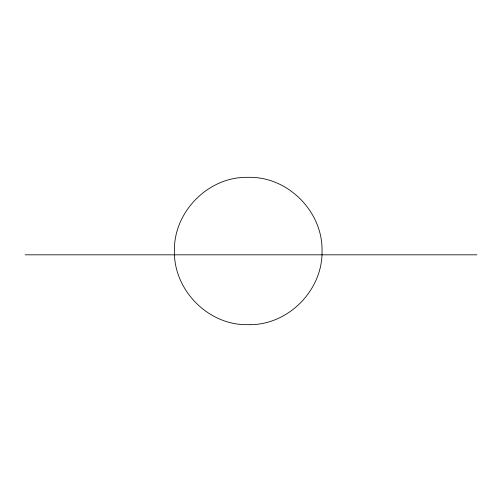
<?xml version="1.0" encoding="UTF-8"?>
<svg xmlns="http://www.w3.org/2000/svg" width="502" height="502" viewBox="0 0 502 502"><rect width="100%" height="100%" fill="white"/><g stroke="black" fill="none" stroke-linecap="round" stroke-linejoin="round"><path stroke-width="0.75" d="M251.006 324.675L251.483 324.668C289.698 323.821 322.842 289.284 322.033 251.05C322.893 212.817 289.786 178.229 251.571 177.332L244.976 177.332C206.755 178.172 173.598 212.716 174.407 250.95C173.548 289.183 206.655 323.771 244.869 324.668L245.321 324.668M250.655 324.675L245.873 324.675M25.1 254.821L476.9 254.821"/></g></svg>
